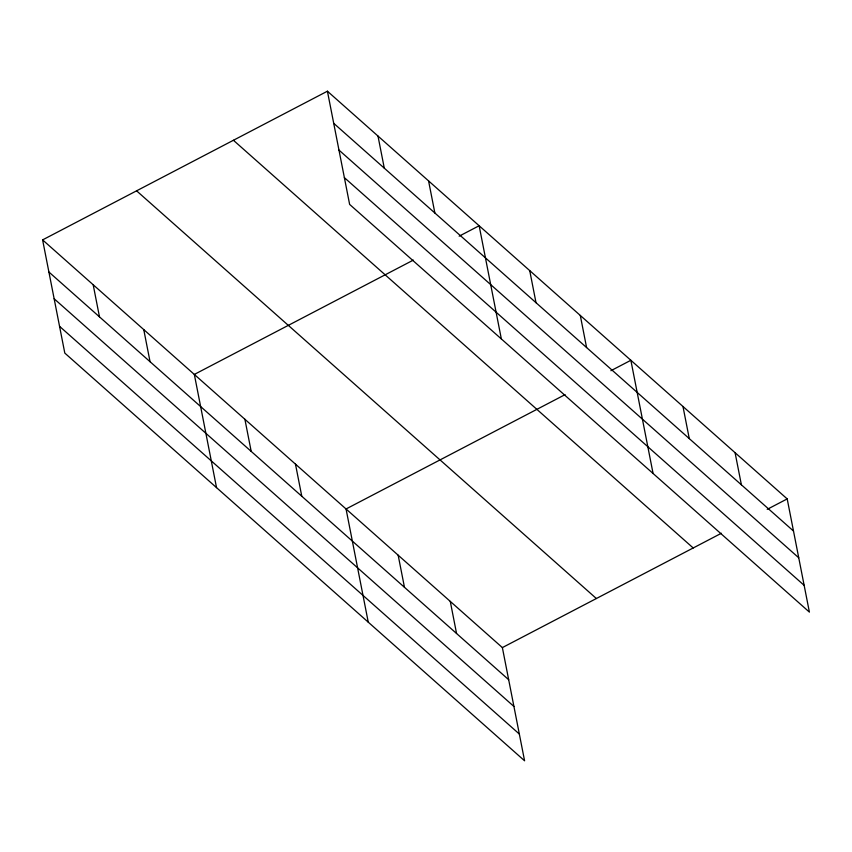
<?xml version="1.0" encoding="UTF-8"?>
<svg xmlns="http://www.w3.org/2000/svg" width="852" height="852" viewBox="0 0 852 852"><rect width="100%" height="100%" fill="white"/><g stroke="black" fill="none" stroke-linecap="round" stroke-linejoin="round"><path stroke-width="1.28" d="M42.6 239.891L502.371 647.595L524.587 760.793L64.805 353.09L42.6 239.891L327.413 91.207L787.195 498.91L809.4 612.109L349.629 204.405L327.413 91.207M413.348 260.094L194.331 374.433L216.536 487.632M459.164 236.174L479.143 225.748L501.349 338.947M565.078 394.636L346.05 508.974L368.256 622.184M610.895 370.716L630.863 360.289L653.079 473.488M502.371 647.595L721.399 533.256M767.215 509.336L787.195 498.91M333.718 123.316L793.489 531.02M338.968 150.08L798.739 557.783M344.378 177.642L804.15 585.345M233.427 140.271L693.198 547.974M136.586 190.827L596.368 598.53M48.905 272.012L508.676 679.715M54.155 298.764L513.926 706.468M59.555 326.337L519.337 734.041M735.084 452.7L741.389 484.82M682.974 406.489L689.279 438.61M580.297 315.442L586.591 347.552M529.72 270.595L536.014 302.705M428.567 180.901L434.871 213.011M377.99 136.054L384.295 168.163M450.271 601.384L456.565 633.505M398.161 555.184L404.466 587.305M295.474 464.127L301.778 496.247M244.897 419.28L251.202 451.4M143.754 329.586L150.048 361.706M93.177 284.738L99.482 316.859"/></g></svg>
